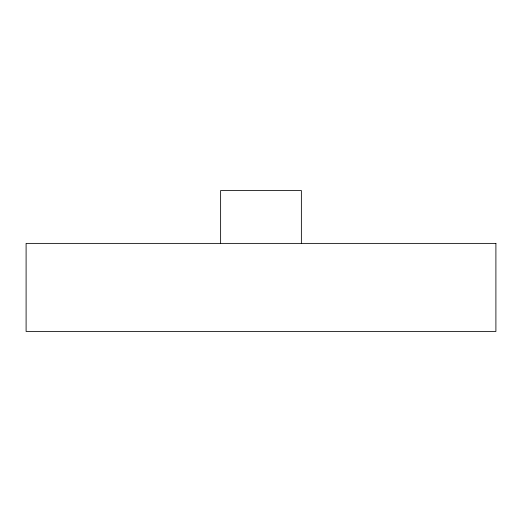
<?xml version="1.0" encoding="UTF-8"?>
<svg xmlns="http://www.w3.org/2000/svg" width="522" height="522" viewBox="0 0 522 522"><rect width="100%" height="100%" fill="white"/><g stroke="black" fill="none" stroke-linecap="round" stroke-linejoin="round"><path stroke-width="0.78" d="M301.37 243.382L301.37 190.53L220.623 190.53L220.623 243.382M495.9 243.382L26.1 243.382L26.1 331.47L495.9 331.47L495.9 243.382"/></g></svg>
